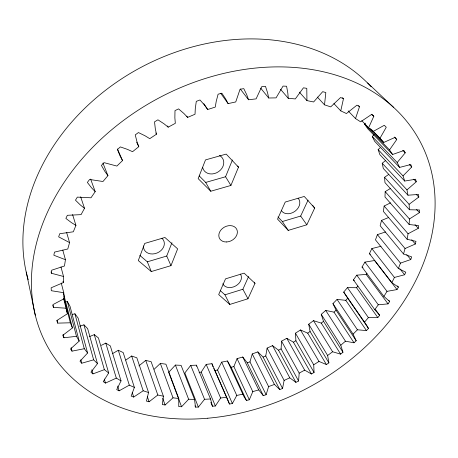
<?xml version="1.0" encoding="UTF-8"?>
<svg xmlns="http://www.w3.org/2000/svg" width="458" height="458" viewBox="0 0 458 458"><rect width="100%" height="100%" fill="white"/><g stroke="black" fill="none" stroke-linecap="round" stroke-linejoin="round"><path stroke-width="0.69" d="M213.76 368.541L214.785 370.488L217.567 370.03L221.672 362.135L227.42 360.973L231.101 367.264L233.866 366.589L237.067 358.631L242.751 357.022L258.713 389.895L263.281 395.655L266.115 394.704L249.959 361.889L252.255 353.937L257.831 351.893L274.428 384.428L279.786 389.586L282.557 388.436L265.737 355.975L267.123 348.097L272.55 345.635L289.782 377.827L295.885 382.344L298.576 380.999L281.092 348.904L281.555 341.158L286.8 338.307L304.673 370.144L311.463 373.98L314.056 372.451L295.902 340.729L295.462 333.184L300.477 329.96L318.98 361.436L326.417 364.557L328.89 362.85L310.077 331.506L308.726 324.224L313.484 320.652L332.611 351.761L340.632 354.137L342.973 352.265L323.503 321.304L321.253 314.343L325.712 310.444L345.458 341.193L354.011 342.784L356.192 340.763L336.08 310.186L332.949 303.614L337.065 299.412L357.423 329.789L366.44 330.573L368.455 328.415L366.406 324.814L343.706 292.095L347.45 287.624L368.398 317.623L377.821 317.577L379.648 315.293L374.741 309.642L378.291 304.788L388.052 303.877L389.672 301.484L383.901 296.423L386.999 291.357L397.023 289.571L398.414 287.086L391.819 282.672L394.424 277.434L404.632 274.754L405.782 272.189L398.391 268.485L400.475 263.115L410.774 259.526L411.668 256.904L403.521 253.978L405.049 248.517L415.354 244.011L415.973 241.355L407.128 239.265L408.067 233.757L418.28 228.336L418.606 225.662L409.126 224.472L409.441 218.97L419.454 212.638L419.471 209.976L409.429 209.735L384.978 182.616L384.548 177.309L388.607 174.498M221.672 362.135L236.763 395.449L232.395 403.532L229.492 404.042L226.647 397.212L220.641 398.019L215.357 405.988L212.46 406.269L210.537 398.975L204.56 399.296L198.371 407.076L195.492 407.122L194.536 399.416L188.633 399.239L181.568 406.756L178.734 406.561L178.78 398.512L173.004 397.819L165.092 404.998L162.327 404.551L163.403 396.222L157.81 395.008L149.085 401.769L146.417 401.071L148.558 392.523L143.194 390.788L133.702 397.046L131.154 396.096L134.383 387.416L129.311 385.155L119.109 390.823L116.71 389.615L121.038 380.89L116.315 378.102L105.466 383.094L103.25 381.634L108.683 372.961L104.372 369.652L92.951 373.883L90.947 372.171L97.485 363.646L93.644 359.839L81.747 363.217L79.978 361.265L87.598 352.998L84.289 348.704L72.015 351.154L70.521 348.962L79.194 341.073L76.475 336.321L63.948 337.758L62.752 335.348L72.427 327.951L70.355 322.781L57.702 323.13L56.832 320.526L67.441 313.741L66.072 308.194L53.437 307.398L52.916 304.622L64.383 298.57L63.759 292.708L51.296 290.71L51.153 287.79L63.359 282.597L63.519 276.483L60.977 266.94M390.371 188.524L385.172 191.616L384.978 196.98L409.126 224.472M314.056 372.451L313.724 364.797L295.462 333.184M409.429 209.735L409.097 204.291L418.801 197.072L418.498 194.444L407.975 195.205L406.973 189.881L416.248 181.797L415.618 179.238L404.706 181.047L403.023 175.901L411.742 166.993L410.774 164.531L399.594 167.416L397.206 162.516L405.244 152.835L403.939 150.505L392.603 154.495L389.523 149.903L396.748 139.524L395.105 137.354L383.747 142.467L379.98 138.253L386.26 127.255L384.279 125.286L373.058 131.515L368.621 127.748L373.831 116.229L371.524 114.489L360.589 121.817L355.511 118.559L359.53 106.645L356.919 105.168L346.437 113.55L340.758 110.87L343.483 98.688L340.586 97.508L330.728 106.88L324.51 104.842L325.833 92.533L322.684 91.68L313.621 101.968L306.934 100.611L306.791 88.342L303.425 87.833L295.324 98.928L288.248 98.298L280.502 89.258M63.519 276.483L51.399 273.249L51.645 270.214L64.469 266.006L65.442 259.709L62.786 250.114M267.123 348.097L284.115 380.415L282.557 388.436M390.491 202.854L384.142 206.037L383.346 211.401L407.128 239.265M298.576 380.999L299.189 373.127L281.555 341.158M252.255 353.937L268.611 386.598L266.115 394.704M388.458 217.579L381.525 220.418L380.157 225.737L403.521 253.978M66.633 232.498L69.576 242.603L67.773 248.997L54.485 252.112L53.832 255.226L65.442 259.709M237.067 358.631L252.793 391.624L249.352 399.754L246.478 400.487L244.143 397.012L227.42 360.973M385.504 231.96L377.392 234.639L375.486 239.866L398.391 268.485M170.977 265.64L177.641 248.86L164.914 237.473L144.734 243.416L138.293 260.568L151.295 271.554L170.977 265.64L166.729 256.028L171.945 242.729M199.219 175.895L205.705 182.421L225.565 176.754L232.424 159.962M72.587 214.584L75.936 225.388L73.309 231.794L59.712 233.723L58.653 236.86L69.576 242.603M238.486 167.164L226.195 154.094L205.51 159.899L198.159 178.62L210.76 191.244L230.918 185.444L238.486 167.164L237.748 166.031M220.224 290.595L224.952 294.815L242.883 289.256L248.597 276.512M254.992 283.342L244.12 273.145L225.525 278.853L218.684 294.586L229.807 304.444L247.978 298.765L254.992 283.342L254.333 282.168M278.006 216.943L282.346 221.529L300.671 216.061L308.051 200.146M314.675 208.081L304.267 196.448L285.248 202.047L277.554 219.13L288.242 230.385L306.82 224.798L314.675 208.081L312.562 205.224M391.819 282.672L369.417 253.669L371.833 248.574L381.05 246.267M80.66 196.831L84.507 208.316L81.06 214.636L67.343 215.3L65.878 218.426L71.356 222.565L75.936 225.388M226.647 397.212L211.951 363.704L206.18 364.402L201.188 372.165L199.098 372.337M383.901 296.423L362.032 267.037L364.929 262.119L374.581 260.51L397.023 289.571M374.741 309.642L353.433 279.878L356.771 275.166L366.188 274.416L366.944 273.254M210.537 398.975L196.459 365.175L190.711 365.392L184.849 372.955L198.371 407.076M90.638 179.095L95.207 191.65L90.982 197.787L77.339 197.117L75.473 200.186L80.345 204.972L84.507 208.316M392.603 154.495L367.711 128.709L364.665 124.221L365.45 123.185M347.45 287.624L356.559 287.716L357.853 286.055M194.536 399.416L181.07 365.347L175.391 365.072L168.687 372.36L181.568 406.756M102.941 163.111L107.939 175.649L102.97 181.511L89.608 179.467L87.364 182.421L91.543 187.809L95.207 191.65M364.436 322.237L368.398 317.623M399.594 167.416L374.673 141.327L372.291 136.541L374.026 134.629M337.065 299.412L345.796 300.322L347.708 298.227L343.706 292.095M178.78 398.512L165.911 364.19L160.352 363.417L154.209 369.217M356.192 340.763L353.078 334.122L357.423 329.789M117.454 148.976L122.532 160.575L116.893 166.065L104.012 162.642L101.418 165.435L104.83 171.361L107.939 175.649M325.712 310.444L334.002 312.144L336.08 310.186M404.706 181.047L379.865 154.627L378.142 149.606L380.008 147.865M163.403 396.222L151.117 361.683L145.73 360.4L138.929 365.85M342.973 352.265L340.775 345.229L345.458 341.193M385.63 160.472L382.218 163.248L383.289 168.447L407.975 195.205M313.484 320.652L321.276 323.108L323.503 321.304M288.248 98.298L287.819 93.054L286.582 86.236L283.044 86.093L276.06 97.875L268.697 98.001L267.604 92.888L265.48 86.316L261.821 86.551L256.102 98.865L248.551 99.764L246.793 94.863L243.788 88.634L240.061 89.253L235.738 101.939L228.113 103.611L225.697 98.991L221.844 93.203L218.105 94.199L216.21 101.453L215.271 107.08L207.692 109.514L204.646 105.248L199.98 99.981L196.293 101.355L195.28 108.643L195.028 114.237L187.614 117.403L183.973 113.55L178.563 108.895L174.985 110.618L174.87 117.838L175.328 123.322L168.195 127.169L164.01 123.792L157.936 119.813L154.523 121.857L155.325 128.898L156.481 134.194L149.749 138.665L145.083 135.803L138.43 132.557L135.247 134.892L136.953 141.654L138.791 146.68L132.557 151.701L127.49 149.394L120.368 146.909L117.454 149.497L120.036 155.886L122.532 160.575M148.558 392.523L136.828 357.807L131.664 356.009L125.841 360.062M328.89 362.85L327.625 355.471L332.611 351.761M300.477 329.96L307.713 333.149L310.077 331.506M313.724 364.797L318.98 361.436M134.383 387.416L123.179 352.551L118.296 350.25L112.553 353.633M286.8 338.307L293.423 342.195L295.902 340.729M299.189 373.127L304.673 370.144M121.038 380.89L110.332 345.927L105.787 343.116L101.361 345.343M272.55 345.635L278.51 350.187L281.092 348.904M284.115 380.415L289.782 377.827M108.683 372.961L98.436 337.952L94.285 334.638L89.596 336.55M257.831 351.893L263.081 357.063L265.737 355.975M268.611 386.598L274.428 384.428M97.485 363.646L87.65 328.644L83.946 324.848L79.658 326.222M242.751 357.022L247.24 362.776L249.959 361.889M139.833 255.421L147.333 261.816L166.729 256.028M252.793 391.624L258.713 389.895M72.393 314.434L74.923 313.804L78.118 318.064L87.598 352.998M236.763 395.449L242.746 394.166M65.425 301.896L67.378 301.582L70.005 306.265L79.194 341.073M369.417 253.669L370.442 254.23M362.032 267.037L362.948 267.701M367.637 82.984L393.468 107.258M353.433 279.878L354.234 280.634M371.839 114.248L373.831 116.229M394.264 137.045L396.748 139.524M358.534 105.638L359.53 106.645M402.754 150.327L405.244 152.835M409.252 164.445L411.742 166.993M342.487 97.668L343.483 98.688M372.079 130.118L379.98 138.253M370.373 128.687L383.747 142.467M361.78 120.689L368.621 127.748M364.665 124.221L389.523 149.903M348.149 110.893L355.511 118.559M413.769 179.221L416.248 181.797M372.291 136.541L397.206 162.516M378.142 149.606L403.023 175.901M333.893 103.6L340.758 110.87M416.391 194.507L418.801 197.072M382.218 163.248L406.973 189.881M317.337 97.067L324.51 104.842M416.597 209.518L419.454 212.638M384.548 177.309L409.097 204.291M299.366 92.132L306.934 100.611M414.994 224.638L418.28 228.336M385.172 191.616L409.441 218.97M384.142 206.037L408.067 233.757M411.668 239.729L415.354 244.011M381.525 220.418L405.049 248.517M406.71 254.637L410.774 259.526M260.665 88.142L268.697 98.001M377.392 234.639L400.475 263.115M399.765 268.691L404.632 274.754M371.833 248.574L394.424 277.434M397.55 285.969L398.414 287.086M240.295 89.018L248.551 99.764M364.929 262.119L386.999 291.357M388.825 300.356L389.672 301.484M366.188 274.416L388.052 303.877M356.771 275.166L378.291 304.788M220.704 93.295L228.113 103.611M375.537 309.562L379.648 315.293M356.559 287.716L377.821 317.577M300.671 216.061L306.82 224.798M347.708 298.227L368.455 328.415M345.796 300.322L366.44 330.573M282.346 221.529L288.242 230.385M203.81 103.685L207.692 109.514M332.949 303.614L353.078 334.122M334.002 312.144L354.011 342.784M321.253 314.343L340.775 345.229M321.276 323.108L340.632 354.137M225.565 176.754L230.918 185.444M186.87 116.189L187.614 117.403M308.726 324.224L327.625 355.471M307.713 333.149L326.417 364.557M205.705 182.421L210.76 191.244M293.423 342.195L311.463 373.98M167.496 125.933L168.195 127.169M278.51 350.187L295.885 382.344M242.883 289.256L247.978 298.765M155.817 132.934L156.481 134.194M263.081 357.063L279.786 389.586M224.952 294.815L229.807 304.444M247.24 362.776L263.281 395.655M136.621 142.175L138.791 146.68M233.866 366.589L249.352 399.754M231.101 367.264L246.478 400.487M217.567 370.03L232.395 403.532M215.065 371.129L229.492 404.042M206.18 364.402L220.641 398.019M201.188 372.165L215.357 405.988M210.835 402.359L212.46 406.269M190.711 365.392L204.56 399.296M147.333 261.816L151.295 271.554M194.976 405.805L195.492 407.122M175.391 365.072L188.633 399.239M212.959 366.726L211.951 363.704M160.352 363.417L173.004 397.819M162.733 398.334L165.092 404.998M145.73 360.4L157.81 395.008M147.287 396.405L149.085 401.769M131.664 356.009L143.194 390.788M132.207 392.329L133.702 397.046M118.296 350.25L129.311 385.155M105.787 343.116L116.315 378.102M117.689 386.088L119.109 390.823M94.285 334.638L104.372 369.652M104.309 379.029L105.466 383.094M83.946 324.848L93.644 359.839M91.852 369.812L92.951 373.883M74.923 313.804L84.289 348.704M62.998 281.229L63.359 282.597M67.378 301.582L76.475 336.321M61.246 283.038L63.759 292.708M80.848 359.765L81.747 363.217M63.456 293.343L72.427 327.951M63.857 296.532L64.383 298.57M63.937 297.929L70.355 322.781M63.605 298.616L67.441 313.741M71.156 347.708L72.015 351.154M51.056 271.886L51.399 273.249M63.112 334.329L63.948 337.758M57.032 320.354L57.702 323.13M52.945 305.337L53.437 307.398M26.255 272.058L35.289 315.184M196.459 365.175L196.631 366.251M28.184 279.769A200.215 159.178 -29.3 0 1 135.894 70.16A200.215 159.178 -29.3 0 1 371.146 86.722M298.124 198.205A10.448 8.089 -34.8 0 1 294.969 211.293A10.448 8.089 -34.8 0 1 281.309 210.503M219.496 155.474A11.124 9.24 -31.6 0 1 218.712 171.567A11.124 9.24 -31.6 0 1 202.659 167.428M240.381 274.061A10.065 7.574 -27.9 0 1 235.607 285.992A10.065 7.574 -27.9 0 1 222.8 283.742M161.937 238.297A10.757 8.565 -23 0 1 157.14 252.982A10.757 8.565 -23 0 1 143.474 245.946M207.806 418.217A212.632 162.911 -29.3 0 0 419.391 140.194A212.632 162.911 -29.3 0 0 72.576 170.548A212.632 162.911 -29.3 0 0 207.806 418.217M226.687 241.967A9.755 7.631 -29.3 0 0 236.752 229.303A9.755 7.631 -29.3 0 0 220.848 230.099A9.755 7.631 -29.3 0 0 226.687 241.967"/></g></svg>
